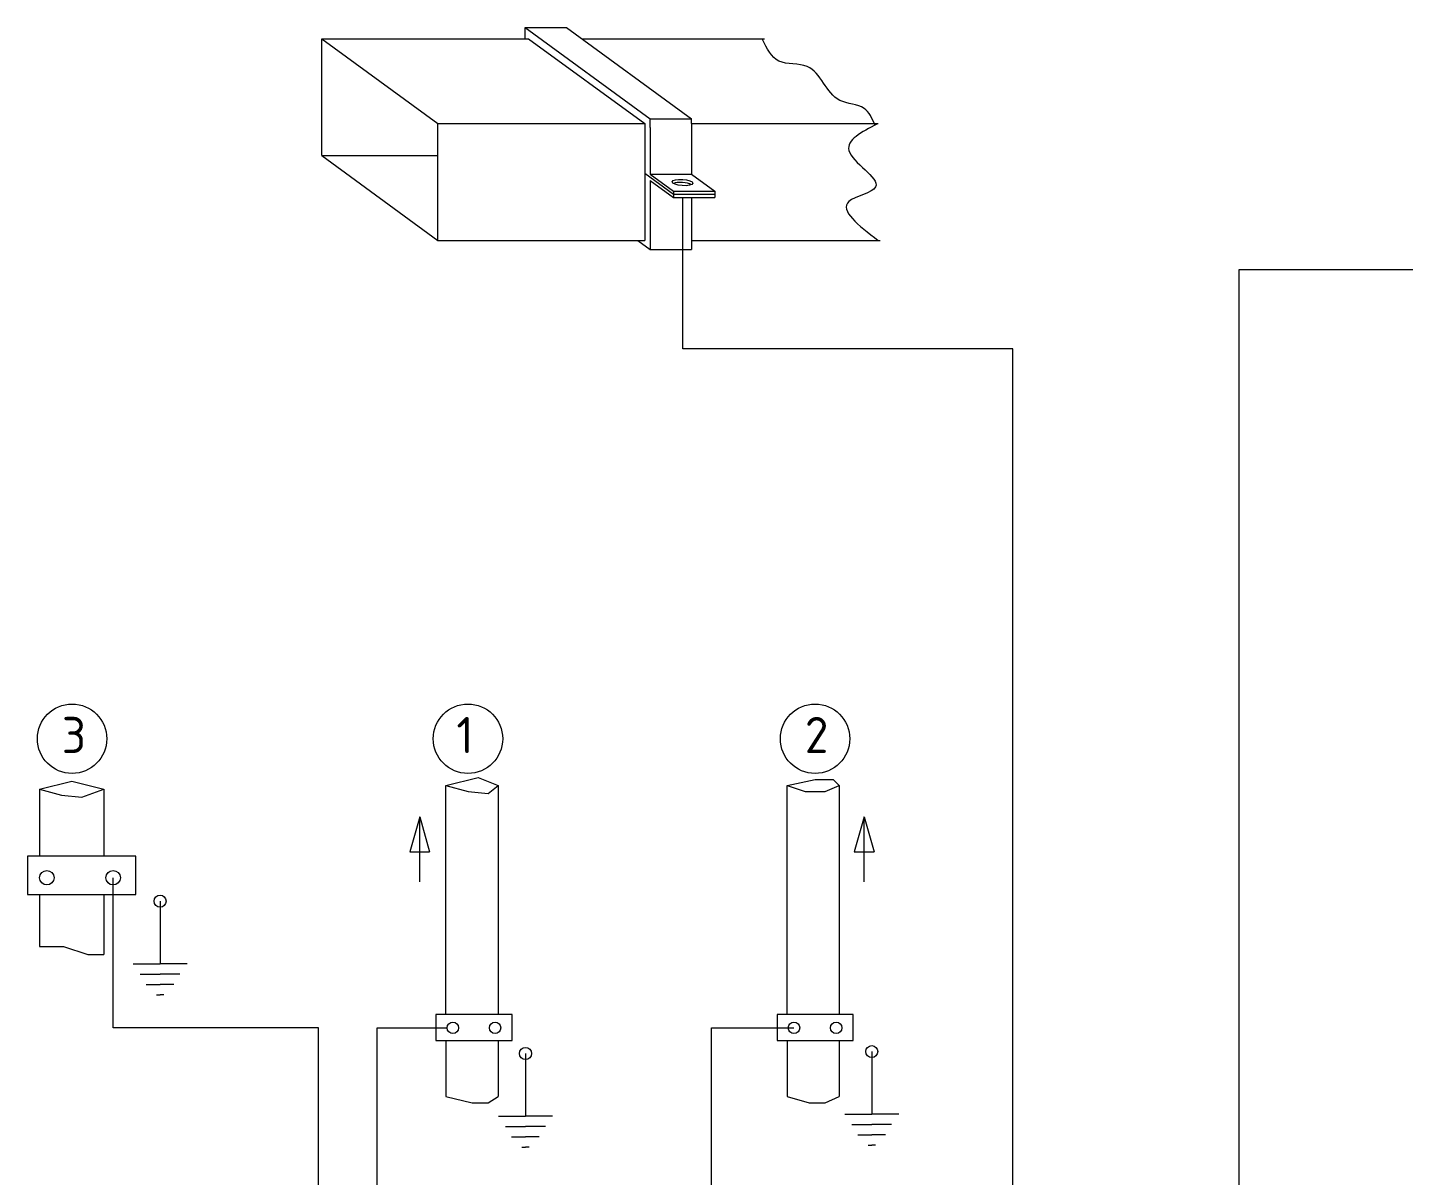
# Model space of a CAD drawing. Header units: millimetres. Extents: x -559267 to 14075, y 0 to 209897.
# Drawn here: x 523.42 to 572.93, y 566 to 607.31 of the extents above; entities that cross this region are included whole.
import ezdxf

# ---------------------------------------------------------------- set-up
doc = ezdxf.new("R2010")
doc.units = ezdxf.units.MM
doc.layers.add('Номер кабеля', color=7, linetype='Continuous', lineweight=20)
doc.styles.add('GOST-2.304_Type-B', font='GOST_Common.ttf')

# ---------------------------------------------------------------- blocks, each defined once
blk = doc.blocks.new('Схема КУП')
at = {"layer": 'Номер кабеля', "ltscale": 100}
for p, q in [((-88.121, 104.522, -1137.811), (-83.626, 101.24, -1137.811)), ((-88.121, 104.522, -1137.811), (-86.636, 104.522, -1137.811)), ((-88.121, 104.111, -1137.811), (-88.121, 104.522, -1137.811)), ((-86.636, 104.522, -1137.811), (-82.142, 101.24, -1137.811)), ((-95.443, 104.111, -1137.811), (-91.267, 101.063, -1137.811)), ((-95.443, 99.917, -1137.811), (-95.443, 104.111, -1137.811)), ((-95.443, 104.111, -1137.811), (-87.998, 104.111, -1137.811)), ((-87.998, 104.111, -1137.811), (-83.822, 101.063, -1137.811)), ((-86.074, 104.111, -1137.811), (-79.515, 104.111, -1137.811)), ((-91.267, 96.852, -1137.811), (-91.267, 101.063, -1137.811)), ((-91.267, 101.063, -1137.811), (-83.822, 101.063, -1137.811)), ((-83.822, 101.063, -1137.811), (-83.822, 96.852, -1137.811)), ((-83.626, 101.24, -1137.811), (-82.142, 101.24, -1137.811)), ((-83.626, 100.92, -1137.811), (-83.626, 101.24, -1137.811)), ((-82.142, 101.063, -1137.811), (-82.142, 101.24, -1137.811)), ((-82.142, 101.063, -1137.811), (-75.426, 101.063, -1137.811)), ((-82.142, 101.063, -1137.811), (-82.142, 99.25, -1137.811)), ((-83.626, 100.92, -1137.811), (-83.626, 99.25, -1137.811)), ((-95.443, 99.917, -1137.811), (-91.267, 99.917, -1137.811)), ((-95.443, 99.917, -1137.811), (-91.267, 96.852, -1137.811)), ((-83.822, 99.278, -1137.811), (-82.785, 98.521, -1137.811)), ((-83.626, 99.25, -1137.811), (-82.142, 99.25, -1137.811)), ((-83.626, 99.25, -1137.811), (-82.785, 98.636, -1137.811)), ((-83.626, 99.019, -1137.811), (-83.626, 96.709, -1137.811)), ((-83.626, 99.019, -1137.811), (-82.785, 98.405, -1137.811)), ((-82.142, 99.25, -1137.811), (-81.3, 98.636, -1137.811)), ((-82.785, 98.636, -1137.811), (-81.3, 98.636, -1137.811)), ((-82.785, 98.636, -1137.811), (-82.785, 98.521, -1137.811)), ((-82.785, 98.521, -1137.811), (-81.3, 98.521, -1137.811)), ((-82.785, 98.521, -1137.811), (-82.785, 98.405, -1137.811)), ((-81.3, 98.636, -1137.811), (-81.3, 98.521, -1137.811)), ((-81.3, 98.521, -1137.811), (-81.3, 98.405, -1137.811)), ((-82.785, 98.405, -1137.811), (-81.3, 98.405, -1137.811)), ((-82.142, 98.405, -1137.811), (-82.142, 96.531, -1137.811)), ((-91.267, 96.852, -1137.811), (-83.822, 96.852, -1137.811)), ((-84.065, 96.852, -1137.811), (-83.626, 96.531, -1137.811)), ((-83.626, 96.709, -1137.811), (-83.626, 96.531, -1137.811)), ((-82.142, 96.852, -1137.811), (-75.349, 96.852, -1137.811)), ((-83.626, 96.531, -1137.811), (-82.142, 96.531, -1137.811)), ((-105.594, 77.111), (-104.438, 77.4)), ((-104.438, 77.4), (-103.281, 77.111)), ((-90.973, 77.241), (-89.816, 77.53)), ((-90.973, 69.008), (-90.973, 77.241)), ((-90.973, 77.241), (-90.178, 77.024)), ((-89.816, 77.53), (-89.094, 77.241)), ((-89.455, 76.952), (-89.094, 77.241)), ((-89.094, 77.241), (-89.094, 69.008)), ((-78.7, 77.241), (-77.688, 77.457)), ((-78.7, 69.008), (-78.7, 77.241)), ((-78.7, 77.241), (-78.05, 77.024)), ((-77.688, 77.457), (-77.038, 77.457)), ((-77.327, 77.024), (-76.821, 77.241)), ((-77.038, 77.457), (-76.821, 77.241)), ((-76.821, 77.241), (-76.821, 69.008)), ((-105.594, 77.111), (-105.594, 74.699)), ((-105.594, 77.111), (-104.799, 76.894)), ((-104.799, 76.894), (-104.076, 76.822)), ((-104.076, 76.822), (-103.281, 77.111)), ((-103.281, 77.111), (-103.281, 74.699)), ((-90.178, 77.024), (-89.455, 76.952)), ((-78.05, 77.024), (-77.327, 77.024)), ((-91.916, 76.111), (-92.273, 74.862)), ((-91.916, 73.774), (-91.916, 76.111)), ((-91.916, 76.111), (-91.559, 74.862)), ((-75.925, 76.111), (-76.282, 74.862)), ((-75.925, 73.774), (-75.925, 76.111)), ((-75.925, 76.111), (-75.567, 74.862)), ((-92.273, 74.862), (-91.559, 74.862)), ((-76.282, 74.862), (-75.567, 74.862)), ((-102.125, 74.699), (-106.028, 74.699)), ((-106.028, 74.699), (-106.028, 73.327)), ((-102.125, 73.327), (-102.125, 74.699)), ((-106.028, 73.327), (-102.125, 73.327)), ((-105.594, 73.327), (-105.594, 71.449)), ((-103.281, 73.327), (-103.281, 71.161)), ((-101.259, 73.08), (-101.259, 70.823)), ((-105.594, 71.449), (-104.727, 71.449)), ((-104.727, 71.449), (-103.86, 71.161)), ((-103.86, 71.161), (-103.281, 71.161)), ((-102.228, 70.823), (-101.259, 70.823)), ((-100.289, 70.823), (-101.259, 70.823)), ((-101.975, 70.453), (-101.259, 70.453)), ((-100.542, 70.453), (-101.259, 70.453)), ((-101.758, 70.083), (-101.259, 70.083)), ((-100.759, 70.083), (-101.259, 70.083)), ((-101.392, 69.713), (-101.259, 69.713)), ((-101.125, 69.713), (-101.259, 69.713)), ((-91.334, 69.008), (-91.334, 68.069)), ((-88.588, 69.008), (-91.334, 69.008)), ((-88.588, 68.069), (-88.588, 69.008)), ((-76.315, 69.008), (-79.061, 69.008)), ((-79.061, 69.008), (-79.061, 68.069)), ((-76.315, 68.069), (-76.315, 69.008)), ((-91.334, 68.069), (-88.588, 68.069)), ((-90.973, 68.069), (-90.973, 66.047)), ((-89.094, 68.069), (-89.094, 66.047)), ((-79.061, 68.069), (-76.315, 68.069)), ((-78.7, 68.069), (-78.7, 66.047)), ((-76.821, 68.069), (-76.821, 66.047)), ((-88.112, 67.599), (-88.112, 65.343)), ((-75.653, 67.668), (-75.653, 65.411)), ((-90.973, 66.047), (-90.033, 65.83)), ((-89.455, 65.83), (-89.094, 66.047)), ((-78.7, 66.047), (-77.905, 65.83)), ((-77.327, 65.83), (-76.821, 66.047)), ((-90.033, 65.83), (-89.455, 65.83)), ((-77.905, 65.83), (-77.327, 65.83)), ((-76.622, 65.411), (-75.653, 65.411)), ((-74.683, 65.411), (-75.653, 65.411)), ((-89.082, 65.343), (-88.112, 65.343)), ((-88.829, 64.973), (-88.112, 64.973)), ((-87.143, 65.343), (-88.112, 65.343)), ((-87.395, 64.973), (-88.112, 64.973)), ((-76.37, 65.041), (-75.653, 65.041)), ((-74.936, 65.041), (-75.653, 65.041)), ((-88.612, 64.603), (-88.112, 64.603)), ((-87.613, 64.603), (-88.112, 64.603)), ((-76.152, 64.671), (-75.653, 64.671)), ((-75.153, 64.671), (-75.653, 64.671)), ((-88.246, 64.233), (-88.112, 64.233)), ((-87.978, 64.233), (-88.112, 64.233)), ((-75.787, 64.301), (-75.653, 64.301)), ((-75.519, 64.301), (-75.653, 64.301))]:
    blk.add_line(p, q, dxfattribs=at)
at = {"layer": 'Номер кабеля', "ltscale": 100, "flags": 128}
for points in [[(-89.221, 32.124), (-89.221, 53.501), (-70.571, 53.501), (-70.571, 92.96), (-82.455, 92.96), (-82.455, 98.405)], [(-87.109, 32.124), (-87.109, 49.506), (-62.436, 49.506), (-62.436, 95.81), (-52.26, 95.81)], [(-95.559, 32.124), (-95.559, 68.524), (-102.947, 68.524), (-102.947, 73.925)], [(-93.446, 32.124), (-93.446, 68.524), (-90.927, 68.524)], [(-91.334, 32.124), (-91.334, 56.794), (-81.424, 56.794), (-81.424, 68.524), (-78.45, 68.524)]]:
    blk.add_lwpolyline(points, dxfattribs=at)
at = {"layer": 'Номер кабеля', "ltscale": 100}
for centre, radius in [((-104.423, 78.926), 1.249), ((-90.18, 78.926), 1.249), ((-77.69, 78.926), 1.249), ((-105.332, 73.925), 0.26), ((-102.947, 73.925), 0.26), ((-101.259, 73.08), 0.217), ((-90.722, 68.524), 0.205), ((-89.205, 68.524), 0.205), ((-78.45, 68.524), 0.205), ((-76.932, 68.524), 0.205), ((-75.653, 67.668), 0.217), ((-88.112, 67.599), 0.217)]:
    blk.add_circle(centre, radius, dxfattribs=at)
blk.add_ellipse((-82.463, 98.943, -1137.811), major_axis=(0.37, -0.026), ratio=0.303326, dxfattribs=at)
blk.add_ellipse((-82.471, 98.831, -1137.811), major_axis=(0.37, -0.026), ratio=0.303326, start_param=0.523599, end_param=2.617994, dxfattribs=at)
for points in [[(-75.535, 101.022, -1137.811), (-75.924, 101.607, -1137.811), (-76.802, 101.899, -1137.811), (-77.971, 103.118, -1137.811), (-78.995, 103.313, -1137.811), (-79.58, 104.093, -1137.811)], [(-75.464, 101.048, -1137.811), (-76.476, 100.099, -1137.811), (-75.514, 98.786, -1137.811), (-76.476, 98.261, -1137.811), (-75.426, 96.86, -1137.811)]]:
    blk.add_spline(points, degree=3, dxfattribs=at)
at = {"layer": 'Номер кабеля', "ltscale": 100, "style": 'GOST-2.304_Type-B'}
for s, p in [('3', (-104.793, 78.411)), ('1', (-90.597, 78.411)), ('2', (-78.06, 78.411))]:
    blk.add_text(s, height=1.3, dxfattribs=at).set_placement(p)

msp = doc.modelspace()

# ---------------------------------------------------------------- block references
msp.add_blockref('Схема КУП', (629.451, 502.79))

doc.saveas('drawing.dxf')
